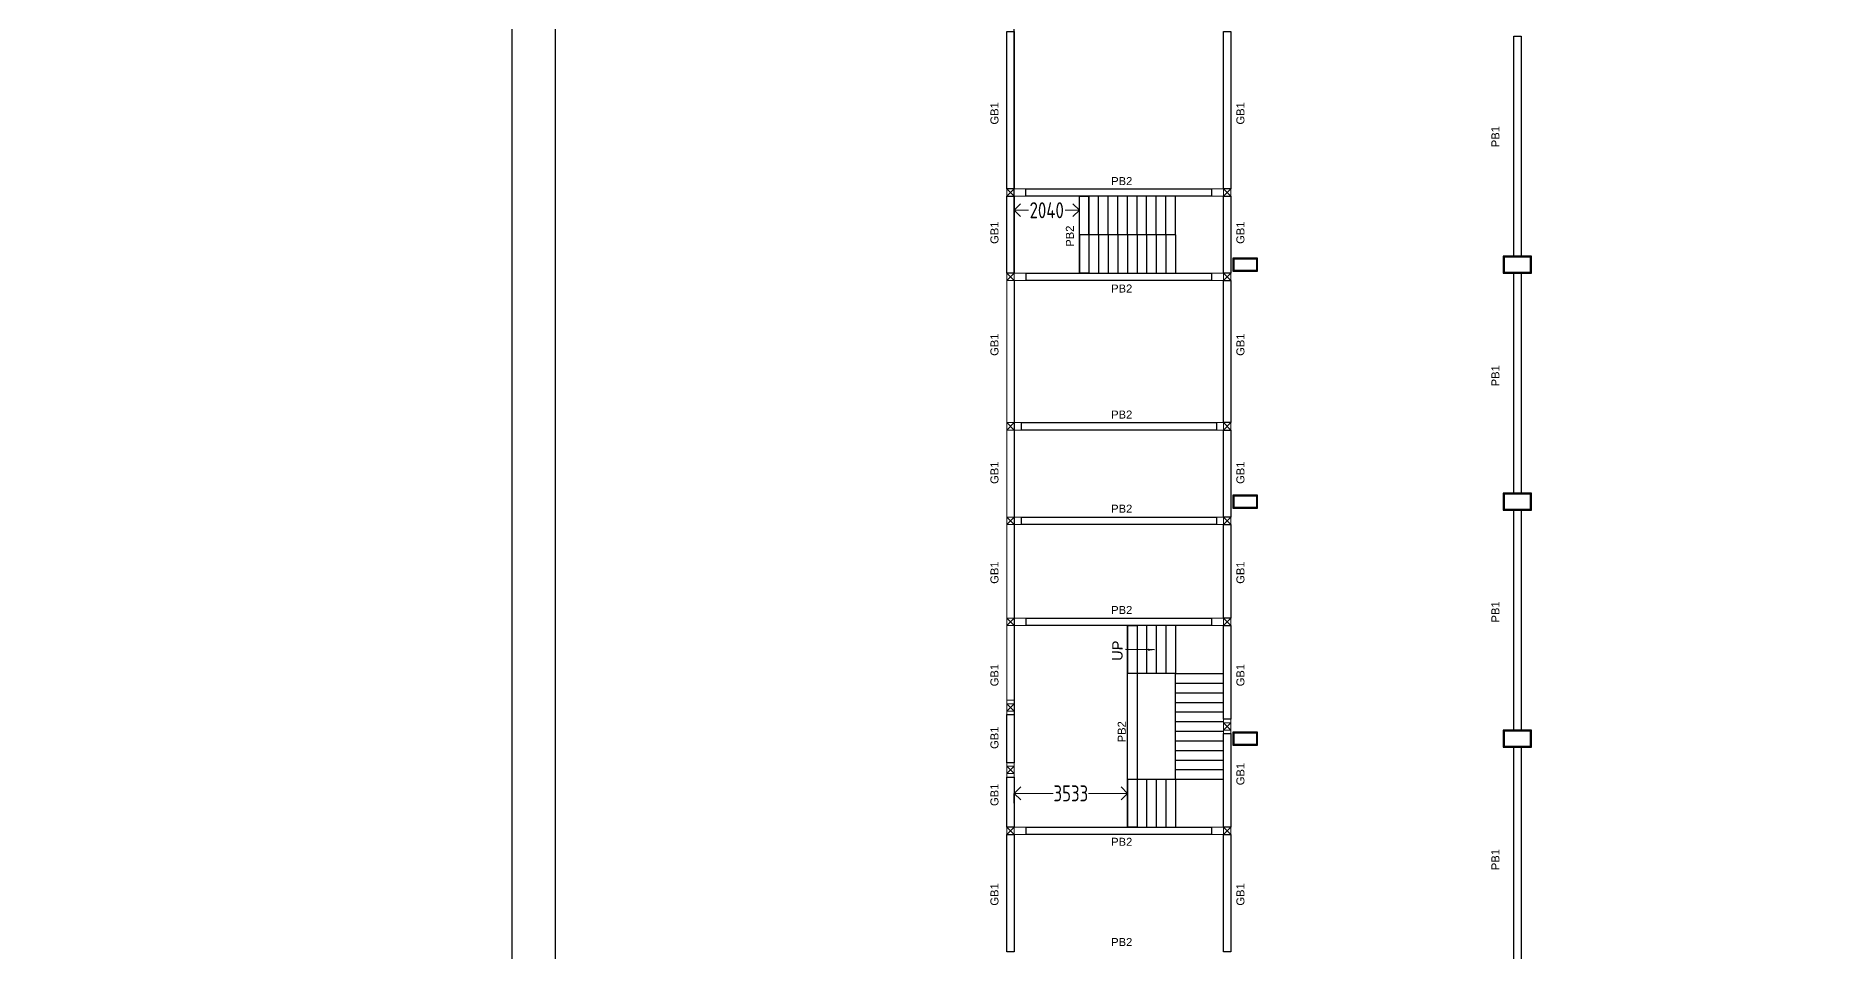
# Model space of a CAD drawing. Header units: inches. Extents: x -605 to 2991212, y -2872845 to 0.
# Drawn here: x 2453258 to 2509569, y -2248982 to -2220385 of the extents above; entities that cross this region are included whole.
import ezdxf
from ezdxf import colors
from ezdxf.entities.mleader import LeaderData, LeaderLine
from ezdxf.enums import TextEntityAlignment as Align
from ezdxf.math import Vec2, Vec3

# ---------------------------------------------------------------- set-up
doc = ezdxf.new("R2010")
doc.units = ezdxf.units.IN
doc.header["$LTSCALE"] = 600
doc.header["$MEASUREMENT"] = 0
for name, color, linetype in [('05 RG_TXT', 7, 'Continuous'), ('NOITHAT', 21, 'Continuous'), ('see level', 2, 'Continuous'), ('SnT-DIMS2', 7, 'Continuous')]:
    doc.layers.add(name, color=color, linetype=linetype)
for name, color, linetype, lineweight in [('PV_MASONRY', 10, 'Continuous', 0), ('rDIMension', 1, 'Continuous', 18), ('rRCC 2', 40, 'Continuous', 15), ('rSHEET', 2, 'Continuous', 30)]:
    doc.layers.add(name, color=color, linetype=linetype, lineweight=lineweight)
doc.styles.add('DIM', font='geniso.shx', dxfattribs={"width": 0.85})
doc.styles.add('RG', font='arial.ttf')
doc.styles.add('ROMANS', font='arial.ttf')
doc.styles.get("Standard").update_dxf_attribs({"font": 'arial.ttf'})
doc.styles.add('TEXT3', font='geniso.shx')
doc.dimstyles.new('SnT', dxfattribs={"dimtxt": 2.5, "dimasz": 1, "dimexe": 1, "dimexo": 1, "dimgap": 1, "dimtad": 1, "dimdec": 0, "dimzin": 0, "dimdsep": 46, "dimtxsty": 'ROMANS', "dimblk": 'L1', "dimcen": 1, "dimclrd": 1, "dimclre": 1, "dimadec": 0, "dimazin": 0, "dimtfac": 1, "dimtdec": 0, "dimtmove": 0, "dimatfit": 3, "dimldrblk": 'LL1', "dimfxl": 1, "dimtolj": 1, "dimtzin": 0, "dimarcsym": 0})
doc.dimstyles.new('ST-100', dxfattribs={"dimscale": 100, "dimtxt": 2.5, "dimasz": 2, "dimexe": 0.18, "dimexo": 0.0625, "dimgap": 0.2, "dimtad": 0, "dimdec": 0, "dimzin": 0, "dimdsep": 46, "dimtxsty": 'DIM', "dimblk": 'OPEN90', "dimcen": 0.09, "dimclrd": 256, "dimclrt": 7, "dimadec": 0, "dimazin": 0, "dimtfac": 1, "dimtdec": 0, "dimtofl": 0, "dimtmove": 0, "dimatfit": 3, "dimldrblk": 'OPEN90', "dimfxl": 1, "dimtolj": 1, "dimtzin": 0, "dimlwd": -1, "dimarcsym": 0})

# ---------------------------------------------------------------- blocks, each defined once
blk = doc.blocks.new('L1')
at = {"color": 1}
blk.add_line((0, -1), (0, 1), dxfattribs=at)
blk.add_solid([(-2, 0.33), (-2, -0.33), (0, 0)], dxfattribs=at)
blk = doc.blocks.new('LL1')
at = {"color": 1}
blk.add_solid([(-2, 0.33), (-2, -0.33), (0, 0)], dxfattribs=at)
blk = doc.blocks.new('_Open90')
at = {"color": 0, "linetype": 'ByBlock', "lineweight": -2}
for p, q in [((0, 0), (-1, 0)), ((-0.5, 0.5), (0, 0)), ((0, 0), (-0.5, -0.5))]:
    blk.add_line(p, q, dxfattribs=at)
blk = doc.blocks.new('*D1136')
at = {"layer": 'Defpoints', "color": 0, "linetype": 'ByBlock'}
for p in [(2485845, -2225824), (2485845, -2226215), (2483805, -2226588)]:
    blk.add_point(p, dxfattribs=at)
at = {"layer": 'rDIMension', "color": 0, "linetype": 'ByBlock', "lineweight": -2}
for p, q in [((2483805, -2226588), (2483805, -2225824)), ((2485845, -2226215), (2485845, -2225824))]:
    blk.add_line(p, q, dxfattribs=at)
at = {"layer": 'rDIMension'}
for p, q in [((2484205, -2225824), (2484252, -2225824)), ((2485445, -2225824), (2485398, -2225824))]:
    blk.add_line(p, q, dxfattribs=at)
at = {"layer": 'rDIMension', "linetype": 'ByBlock', "xscale": 400, "yscale": 400, "zscale": 400, "rotation": 180}
blk.add_blockref('_Open90', (2483805, -2225824), dxfattribs=at)
at = {"layer": 'rDIMension', "linetype": 'ByBlock', "xscale": 400, "yscale": 400, "zscale": 400}
blk.add_blockref('_Open90', (2485845, -2225824), dxfattribs=at)
at = {"layer": 'rDIMension', "color": 7, "linetype": 'ByBlock', "insert": (2484825, -2225824), "char_height": 500, "attachment_point": 5, "style": 'DIM'}
blk.add_mtext('\\A1;2040', dxfattribs=at)
blk = doc.blocks.new('*D1137')
at = {"layer": 'Defpoints', "color": 0, "linetype": 'ByBlock'}
for p in [(2483812, -2244031), (2483812, -2244340), (2487345, -2244340)]:
    blk.add_point(p, dxfattribs=at)
at = {"layer": 'rDIMension', "color": 0, "linetype": 'ByBlock', "lineweight": -2}
for p, q in [((2483812, -2244340), (2483812, -2244031)), ((2487345, -2244340), (2487345, -2244031))]:
    blk.add_line(p, q, dxfattribs=at)
at = {"layer": 'rDIMension'}
for p, q in [((2484212, -2244031), (2485027, -2244031)), ((2486945, -2244031), (2486129, -2244031))]:
    blk.add_line(p, q, dxfattribs=at)
at = {"layer": 'rDIMension', "linetype": 'ByBlock', "xscale": 400, "yscale": 400, "zscale": 400, "rotation": 180}
blk.add_blockref('_Open90', (2483812, -2244031), dxfattribs=at)
at = {"layer": 'rDIMension', "linetype": 'ByBlock', "xscale": 400, "yscale": 400, "zscale": 400}
blk.add_blockref('_Open90', (2487345, -2244031), dxfattribs=at)
at = {"layer": 'rDIMension', "color": 7, "linetype": 'ByBlock', "insert": (2485578, -2244031), "char_height": 500, "attachment_point": 5, "style": 'DIM'}
blk.add_mtext('\\A1;3533', dxfattribs=at)
blk = doc.blocks.new('_DotBlank')
at = {"color": 0, "linetype": 'ByBlock', "lineweight": -2}
blk.add_line((-0.5, 0), (-1, 0), dxfattribs=at)
blk.add_circle((0, 0), 0.5, dxfattribs=at)

msp = doc.modelspace()

# ---------------------------------------------------------------- linework, layer by layer
at = {"color": 8, "linetype": 'ByBlock'}
for p, q in [((2485844.8, -2226588), (2485844.8, -2225388)), ((2486144.8, -2226588), (2486144.8, -2225388)), ((2486444.8, -2226588), (2486444.8, -2225388)), ((2486744.8, -2226588), (2486744.8, -2225388)), ((2487044.8, -2226588), (2487044.8, -2225388)), ((2487344.8, -2226588), (2487344.8, -2225388)), ((2487644.8, -2226588), (2487644.8, -2225388)), ((2487944.8, -2226588), (2487944.8, -2225388)), ((2488244.8, -2226588), (2488244.8, -2225388)), ((2488544.8, -2226588), (2488544.8, -2225388)), ((2488844.8, -2226588), (2488844.8, -2225388)), ((2490344.8, -2227788), (2490344.8, -2225388)), ((2485844.8, -2226588), (2485844.8, -2227788)), ((2488844.8, -2226588), (2485844.8, -2226588)), ((2486144.8, -2226588), (2486144.8, -2227788)), ((2486444.8, -2226588), (2486444.8, -2227788)), ((2486744.8, -2226588), (2486744.8, -2227788)), ((2487044.8, -2226588), (2487044.8, -2227788)), ((2487344.8, -2226588), (2487344.8, -2227788)), ((2487644.8, -2226588), (2487644.8, -2227788)), ((2487944.8, -2226588), (2487944.8, -2227788)), ((2488244.8, -2226588), (2488244.8, -2227788)), ((2488544.8, -2226588), (2488544.8, -2227788)), ((2488844.8, -2226588), (2488844.8, -2227788))]:
    msp.add_line(p, q, dxfattribs=at)
at = {"color": 1, "linetype": 'ByBlock'}
msp.add_line((2483812.7, -2228018), (2483812.7, -2241572.9), dxfattribs=at)
for points in [[(2483574.8, -2220238), (2483804.8, -2220238), (2483804.8, -2225158), (2483574.8, -2225158)], [(2490344.8, -2220238), (2490574.8, -2220238), (2490574.8, -2225158), (2490344.8, -2225158)], [(2499409.8, -2220385.5), (2499639.8, -2220385.5), (2499639.8, -2227260.5), (2499409.8, -2227260.5)], [(2483574.8, -2225388), (2483804.8, -2225388), (2483804.8, -2227788), (2483574.8, -2227788)], [(2484174.8, -2225158), (2489974.8, -2225158), (2489974.8, -2225388), (2484174.8, -2225388)], [(2485844.8, -2225388), (2486144.8, -2225388), (2486144.8, -2227788), (2485844.8, -2227788)], [(2490344.8, -2225388), (2490574.8, -2225388), (2490574.8, -2227788), (2490344.8, -2227788)], [(2484182.8, -2227788), (2489974.8, -2227788), (2489974.8, -2228018), (2484182.8, -2228018)], [(2490344.8, -2228018), (2490574.8, -2228018), (2490574.8, -2232456.2), (2490344.8, -2232456.2)], [(2499409.8, -2227785.5), (2499639.8, -2227785.5), (2499639.8, -2234660.5), (2499409.8, -2234660.5)], [(2484032.8, -2232456.2), (2490124.8, -2232456.2), (2490124.8, -2232686.2), (2484032.8, -2232686.2)], [(2490344.8, -2232686.2), (2490574.8, -2232686.2), (2490574.8, -2235410.5), (2490344.8, -2235410.5)], [(2484032.8, -2235410.5), (2490124.8, -2235410.5), (2490124.8, -2235640.5), (2484032.8, -2235640.5)], [(2499409.8, -2235185.5), (2499639.8, -2235185.5), (2499639.8, -2242060.5), (2499409.8, -2242060.5)], [(2490344.8, -2235640.5), (2490574.8, -2235640.5), (2490574.8, -2238560.5), (2490344.8, -2238560.5)], [(2484182.8, -2238560.5), (2489974.8, -2238560.5), (2489974.8, -2238790.5), (2484182.8, -2238790.5)], [(2487344.8, -2238790.5), (2487644.8, -2238790.5), (2487644.8, -2245090.5), (2487344.8, -2245090.5)], [(2490344.8, -2238790.5), (2490574.8, -2238790.5), (2490574.8, -2241715.5), (2490344.8, -2241715.5)], [(2483582.8, -2241572.9), (2483812.8, -2241572.9), (2483812.8, -2243072.9), (2483582.8, -2243072.9)], [(2490344.8, -2242165.5), (2490574.8, -2242165.5), (2490574.8, -2245090.5), (2490344.8, -2245090.5)], [(2499409.8, -2242585.5), (2499639.8, -2242585.5), (2499639.8, -2249460.5), (2499409.8, -2249460.5)], [(2483582.8, -2243523.1), (2483811.6, -2243523.1), (2483811.6, -2245090.5), (2483582.8, -2245090.5)], [(2484181.6, -2245090.5), (2489974.8, -2245090.5), (2489974.8, -2245320.5), (2484181.6, -2245320.5)], [(2483581.6, -2245320.5), (2483809.2, -2245320.5), (2483809.2, -2248982), (2483581.6, -2248982)], [(2490344.8, -2245320.5), (2490574.8, -2245320.5), (2490574.8, -2248982), (2490344.8, -2248982)]]:
    msp.add_lwpolyline(points, close=True, dxfattribs=at)
at = {"color": 6, "linetype": 'ByBlock'}
for points in [[(2491409.8, -2227723), (2491409.8, -2227323), (2490639.8, -2227323), (2490639.8, -2227723)], [(2499964.8, -2227785.5), (2499964.8, -2227260.5), (2499084.8, -2227260.5), (2499084.8, -2227785.5)], [(2491409.8, -2235123), (2491409.8, -2234723), (2490639.8, -2234723), (2490639.8, -2235123)], [(2499964.8, -2235185.5), (2499964.8, -2234660.5), (2499084.8, -2234660.5), (2499084.8, -2235185.5)], [(2491409.8, -2242523), (2491409.8, -2242123), (2490639.8, -2242123), (2490639.8, -2242523)], [(2499964.8, -2242585.5), (2499964.8, -2242060.5), (2499084.8, -2242060.5), (2499084.8, -2242585.5)]]:
    msp.add_lwpolyline(points, close=True, dxfattribs=at)
at = {"color": 3, "linetype": 'ByBlock'}
for points in [[(2491384.8, -2227698), (2491384.8, -2227348), (2490664.8, -2227348), (2490664.8, -2227698)], [(2499939.8, -2227760.5), (2499939.8, -2227285.5), (2499109.8, -2227285.5), (2499109.8, -2227760.5)], [(2491384.8, -2235098), (2491384.8, -2234748), (2490664.8, -2234748), (2490664.8, -2235098)], [(2499939.8, -2235160.5), (2499939.8, -2234685.5), (2499109.8, -2234685.5), (2499109.8, -2235160.5)], [(2491384.8, -2242498), (2491384.8, -2242148), (2490664.8, -2242148), (2490664.8, -2242498)], [(2499939.8, -2242560.5), (2499939.8, -2242085.5), (2499109.8, -2242085.5), (2499109.8, -2242560.5)]]:
    msp.add_lwpolyline(points, close=True, dxfattribs=at)
at = {"layer": 'NOITHAT', "linetype": 'Continuous'}
for p, q in [((2487344.8, -2238790.5), (2487344.8, -2240290.5)), ((2487644.8, -2238790.5), (2487644.8, -2240290.5)), ((2487944.8, -2238790.5), (2487944.8, -2240290.5)), ((2488244.8, -2238790.5), (2488244.8, -2240290.5)), ((2488544.8, -2238790.5), (2488544.8, -2240290.5)), ((2488844.8, -2238790.5), (2488844.8, -2240290.5)), ((2488844.8, -2240290.5), (2490344.8, -2240290.5)), ((2488844.8, -2240590.5), (2490344.8, -2240590.5)), ((2488844.8, -2240890.5), (2490344.8, -2240890.5)), ((2488844.8, -2241190.5), (2490344.8, -2241190.5)), ((2488844.8, -2241490.5), (2490344.8, -2241490.5)), ((2488844.8, -2241790.5), (2490344.8, -2241790.5)), ((2488844.8, -2242090.5), (2490344.8, -2242090.5)), ((2488844.8, -2242390.5), (2490344.8, -2242390.5)), ((2488844.8, -2242390.5), (2490344.8, -2242390.5)), ((2488844.8, -2242690.5), (2490344.8, -2242690.5)), ((2488844.8, -2242990.5), (2490344.8, -2242990.5)), ((2488844.8, -2243290.5), (2490344.8, -2243290.5)), ((2487344.8, -2243590.5), (2487344.8, -2245090.5)), ((2487644.8, -2243590.5), (2487644.8, -2245090.5)), ((2487944.8, -2243590.5), (2487944.8, -2245090.5)), ((2488244.8, -2243590.5), (2488244.8, -2245090.5)), ((2488544.8, -2243590.5), (2488544.8, -2245090.5)), ((2488844.8, -2243590.5), (2488844.8, -2245090.5)), ((2488844.8, -2243590.5), (2490344.8, -2243590.5))]:
    msp.add_line(p, q, dxfattribs=at)
msp.add_lwpolyline([(2487344.8, -2243590.5), (2488844.8, -2243590.5), (2488844.8, -2240290.5), (2487344.8, -2240290.5)], dxfattribs=at)
at = {"layer": 'PV_MASONRY', "color": 8}
for p, q in [((2490574.8, -2227788), (2483582.8, -2227788)), ((2490344.8, -2228018), (2483812.7, -2228018))]:
    msp.add_line(p, q, dxfattribs=at)
at = {"layer": 'PV_MASONRY'}
for p, q in [((2483812.7, -2241572.9), (2483582.8, -2241572.9)), ((2483812.8, -2243072.9), (2483582.8, -2243072.9))]:
    msp.add_line(p, q, dxfattribs=at)
msp.add_lwpolyline([(2483582.8, -2227788), (2483582.8, -2241572.9)], dxfattribs=at)
at = {"layer": 'rRCC 2', "color": 6}
for p, q in [((2483574.8, -2225158), (2483804.8, -2225388)), ((2483574.8, -2225388), (2483804.8, -2225158)), ((2490574.8, -2225158), (2490344.8, -2225388)), ((2490574.8, -2225388), (2490344.8, -2225158)), ((2483582.8, -2227788), (2483812.8, -2228018)), ((2483582.8, -2228018), (2483812.8, -2227788)), ((2490574.8, -2227788), (2490344.8, -2228018)), ((2490574.8, -2228018), (2490344.8, -2227788)), ((2483582.8, -2232456.2), (2483812.8, -2232686.2)), ((2483582.8, -2232686.2), (2483812.8, -2232456.2)), ((2490574.8, -2232456.2), (2490344.8, -2232686.2)), ((2490574.8, -2232686.2), (2490344.8, -2232456.2)), ((2483582.8, -2235410.5), (2483812.8, -2235640.5)), ((2483582.8, -2235640.5), (2483812.8, -2235410.5)), ((2490574.8, -2235410.5), (2490344.8, -2235640.5)), ((2490574.8, -2235640.5), (2490344.8, -2235410.5)), ((2483582.8, -2238560.5), (2483812.8, -2238790.5)), ((2483582.8, -2238790.5), (2483812.8, -2238560.5)), ((2490574.8, -2238560.5), (2490344.8, -2238790.5)), ((2490574.8, -2238790.5), (2490344.8, -2238560.5)), ((2483812.8, -2241462.9), (2483582.8, -2241232.9)), ((2483582.8, -2241462.9), (2483812.8, -2241232.9)), ((2490574.8, -2242055.5), (2490344.8, -2241825.5)), ((2490344.8, -2242055.5), (2490574.8, -2241825.5)), ((2483812.8, -2243183.1), (2483582.8, -2243413.1)), ((2483582.8, -2243183.1), (2483812.8, -2243413.1)), ((2483581.6, -2245090.5), (2483811.6, -2245320.5)), ((2483581.6, -2245320.5), (2483811.6, -2245090.5)), ((2490574.8, -2245090.5), (2490344.8, -2245320.5)), ((2490574.8, -2245320.5), (2490344.8, -2245090.5))]:
    msp.add_line(p, q, dxfattribs=at)
for points in [[(2483574.8, -2225388), (2483574.8, -2225158), (2484174.8, -2225158), (2484174.8, -2225388)], [(2483574.8, -2225158), (2483804.8, -2225158), (2483804.8, -2225388), (2483574.8, -2225388)], [(2490574.8, -2225388), (2490574.8, -2225158), (2489974.8, -2225158), (2489974.8, -2225388)], [(2490574.8, -2225158), (2490344.8, -2225158), (2490344.8, -2225388), (2490574.8, -2225388)], [(2483582.8, -2228018), (2483582.8, -2227788), (2484182.8, -2227788), (2484182.8, -2228018)], [(2483582.8, -2227788), (2483812.8, -2227788), (2483812.8, -2228018), (2483582.8, -2228018)], [(2490574.8, -2228018), (2490574.8, -2227788), (2489974.8, -2227788), (2489974.8, -2228018)], [(2490574.8, -2227788), (2490344.8, -2227788), (2490344.8, -2228018), (2490574.8, -2228018)], [(2483582.8, -2232686.2), (2483582.8, -2232456.2), (2484032.8, -2232456.2), (2484032.8, -2232686.2)], [(2483582.8, -2232456.2), (2483812.8, -2232456.2), (2483812.8, -2232686.2), (2483582.8, -2232686.2)], [(2490574.8, -2232686.2), (2490574.8, -2232456.2), (2490124.8, -2232456.2), (2490124.8, -2232686.2)], [(2490574.8, -2232456.2), (2490344.8, -2232456.2), (2490344.8, -2232686.2), (2490574.8, -2232686.2)], [(2483582.8, -2235640.5), (2483582.8, -2235410.5), (2484032.8, -2235410.5), (2484032.8, -2235640.5)], [(2483582.8, -2235410.5), (2483812.8, -2235410.5), (2483812.8, -2235640.5), (2483582.8, -2235640.5)], [(2490574.8, -2235640.5), (2490574.8, -2235410.5), (2490124.8, -2235410.5), (2490124.8, -2235640.5)], [(2490574.8, -2235410.5), (2490344.8, -2235410.5), (2490344.8, -2235640.5), (2490574.8, -2235640.5)], [(2483582.8, -2238790.5), (2483582.8, -2238560.5), (2484182.8, -2238560.5), (2484182.8, -2238790.5)], [(2483582.8, -2238560.5), (2483812.8, -2238560.5), (2483812.8, -2238790.5), (2483582.8, -2238790.5)], [(2490574.8, -2238790.5), (2490574.8, -2238560.5), (2489974.8, -2238560.5), (2489974.8, -2238790.5)], [(2490574.8, -2238560.5), (2490344.8, -2238560.5), (2490344.8, -2238790.5), (2490574.8, -2238790.5)], [(2483582.8, -2241572.9), (2483812.8, -2241572.9), (2483812.8, -2241122.9), (2483582.8, -2241122.9)], [(2483812.8, -2241462.9), (2483812.8, -2241232.9), (2483582.8, -2241232.9), (2483582.8, -2241462.9)], [(2490344.8, -2241715.5), (2490574.8, -2241715.5), (2490574.8, -2242165.5), (2490344.8, -2242165.5)], [(2490574.8, -2242055.5), (2490574.8, -2241825.5), (2490344.8, -2241825.5), (2490344.8, -2242055.5)], [(2483582.8, -2243073.1), (2483812.8, -2243073.1), (2483812.8, -2243523.1), (2483582.8, -2243523.1)], [(2483812.8, -2243183.1), (2483812.8, -2243413.1), (2483582.8, -2243413.1), (2483582.8, -2243183.1)], [(2483581.6, -2245320.5), (2483581.6, -2245090.5), (2484181.6, -2245090.5), (2484181.6, -2245320.5)], [(2483581.6, -2245090.5), (2483811.6, -2245090.5), (2483811.6, -2245320.5), (2483581.6, -2245320.5)], [(2490574.8, -2245320.5), (2490574.8, -2245090.5), (2489974.8, -2245090.5), (2489974.8, -2245320.5)], [(2490574.8, -2245090.5), (2490344.8, -2245090.5), (2490344.8, -2245320.5), (2490574.8, -2245320.5)]]:
    msp.add_lwpolyline(points, close=True, dxfattribs=at)
at = {"layer": 'rSHEET'}
msp.add_lwpolyline([(2568681.6, -2339818.9), (2568681.6, -2197596.6), (2468120.2, -2197596.6), (2468120.2, -2339818.9)], close=True, dxfattribs=at)
msp.add_lwpolyline([(2567329.6, -2337448.6), (2567329.6, -2199967, 0.4142136), (2566313.7, -2198951.1), (2470488, -2198951.1, 0.4142136), (2469472.2, -2199967), (2469472.2, -2337448.6, 0.4142136), (2470488, -2338464.4), (2566313.7, -2338464.4, 0.4142136)], format="xyb", close=True, dxfattribs=at)
at = {"layer": 'see level', "color": 4, "linetype": 'ByBlock', "lineweight": 20}
msp.add_line((2483812.7, -2228018), (2483582.8, -2228018), dxfattribs=at)
at = {"layer": 'see level', "color": 8, "linetype": 'ByBlock'}
msp.add_lwpolyline([(2483804.8, -2227788), (2483804.8, -2205190.9), (2490124.8, -2205190.9)], dxfattribs=at)

# ---------------------------------------------------------------- texts
at = {"layer": '05 RG_TXT', "insert": (2487034.7, -2239578), "char_height": 327.02, "width": 1041.96, "attachment_point": 5, "rotation": 89.37302, "style": 'RG'}
msp.add_mtext('UP', dxfattribs=at)
at = {"layer": 'rRCC 2'}
for s, p in [('GB1', (2483192.3, -2222798.9)), ('GB1', (2490874.6, -2222798.9)), ('PB1', (2498838.3, -2223525.5)), ('GB1', (2483192.3, -2226524.9)), ('PB2', (2485547.1, -2226633.1)), ('GB1', (2490874.6, -2226524.9)), ('GB1', (2483192.3, -2230020.7)), ('GB1', (2490874.6, -2230020.7)), ('PB1', (2498838.3, -2230991.5)), ('GB1', (2483192.3, -2234019.6)), ('GB1', (2490874.6, -2234019.6)), ('GB1', (2483192.3, -2237138.1)), ('GB1', (2490874.6, -2237138.1)), ('PB1', (2498838.3, -2238366.3)), ('GB1', (2483192.3, -2240339.8)), ('GB1', (2490874.6, -2240339.8)), ('GB1', (2483192.3, -2242294)), ('PB2', (2487167.4, -2242107.5)), ('GB1', (2490874.6, -2243428.6)), ('GB1', (2483192.3, -2244077)), ('PB1', (2498838.3, -2246098.8)), ('GB1', (2483192.3, -2247188.1)), ('GB1', (2490874.6, -2247188.1))]:
    msp.add_text(s, height=250, rotation=90, dxfattribs=at).set_placement(p, align=Align.MIDDLE_CENTER)
for p in [(2487167.4, -2224913.5), (2487167.4, -2228267.6), (2487167.4, -2232203.5), (2487167.4, -2235142.6), (2487167.4, -2238305.5), (2487167.4, -2245543.1), (2487167.4, -2248672.8)]:
    msp.add_text('PB2', height=250, dxfattribs=at).set_placement(p, align=Align.MIDDLE_CENTER)

# ---------------------------------------------------------------- dimensions: what is measured, and where the dimension line sits
at = {"layer": 'rDIMension', "color": 1, "linetype": 'ByBlock'}
for base, p1, p2, picture, middle in [((2485844.8, -2225823.7), (2483804.8, -2226588), (2485844.8, -2226215.1), '*D1136', (2484824.8, -2225823.7)), ((2483811.6, -2244030.6), (2487344.8, -2244340.5), (2483811.6, -2244340.5), '*D1137', (2485578.2, -2244030.6))]:
    dim = msp.add_linear_dim(base=base, p1=p1, p2=p2, dimstyle='ST-100', override={"dimtxt": 5, "dimasz": 4, "dimexe": 0, "dimexo": 0, "dimblk": 'Open90', "dimtmove": 1, "dimfxl": 1.25, "dimtfillclr": 256, "dimarcsym": 2}, dxfattribs=at)
    dim.commit()
    dim.dimension.update_dxf_attribs({"geometry": picture, "text_midpoint": middle})

# ---------------------------------------------------------------- leaders
at = {"layer": 'rRCC 2', "color": 7}
ml = msp.add_multileader_mtext('Standard', dxfattribs=at)
ml.set_content('\\A1;\\W0.85;(a)4-12# ', color=7, style='TEXT3')
ml.set_leader_properties(color=256, linetype='ByLayer', lineweight=-1)
ml.set_arrow_properties(name='DOTBLANK')
ml.build(insert=Vec2(0, 0))
ml.multileader.update_dxf_attribs({"text_top_attachment_type": 0, "text_bottom_attachment_type": 0, "dogleg_length": 7.47, "arrow_head_size": 187.5, "scale": 75})
ctx = ml.context
ctx.base_point, ctx.scale, ctx.char_height, ctx.arrow_head_size, ctx.landing_gap_size, ctx.plane_origin = Vec3(2474235.5, -2625457.1), 75, 250, 187.5, 6.75, Vec3(2469885.5, -2625505)
ctx.text_align_type = 2
notes = []
notes.append((ctx, [(0, (0, 0, 0), (0, 0), (1, 0), 1, [])]))
ctx.mtext.insert, ctx.mtext.alignment, ctx.mtext.flow_direction = Vec3(2475262.2, -2625325.8), 3, 5
at = {"layer": 'SnT-DIMS2'}
msp.add_leader([(2488189.2, -2239549.7), (2487289.2, -2239539.9)], dimstyle='SnT', override={"dimscale": 100, "dimtxt": 2.5, "dimtmove": 2}, dxfattribs=at)
for ctx, leaders in notes:
    for number, flags, end, landing, length, lines in leaders:
        leader = LeaderData()
        leader.index, (leader.has_last_leader_line, leader.has_dogleg_vector, leader.attachment_direction) = number, flags
        leader.last_leader_point, leader.dogleg_vector, leader.dogleg_length = Vec3(end), Vec3(landing), length
        for number, points, colour, breaks in lines:
            line = LeaderLine()
            line.index, line.vertices, line.color, line.breaks = number, Vec3.list(points), colors.encode_raw_color(colour), breaks
            leader.lines.append(line)
        ctx.leaders.append(leader)

doc.saveas('drawing.dxf')
